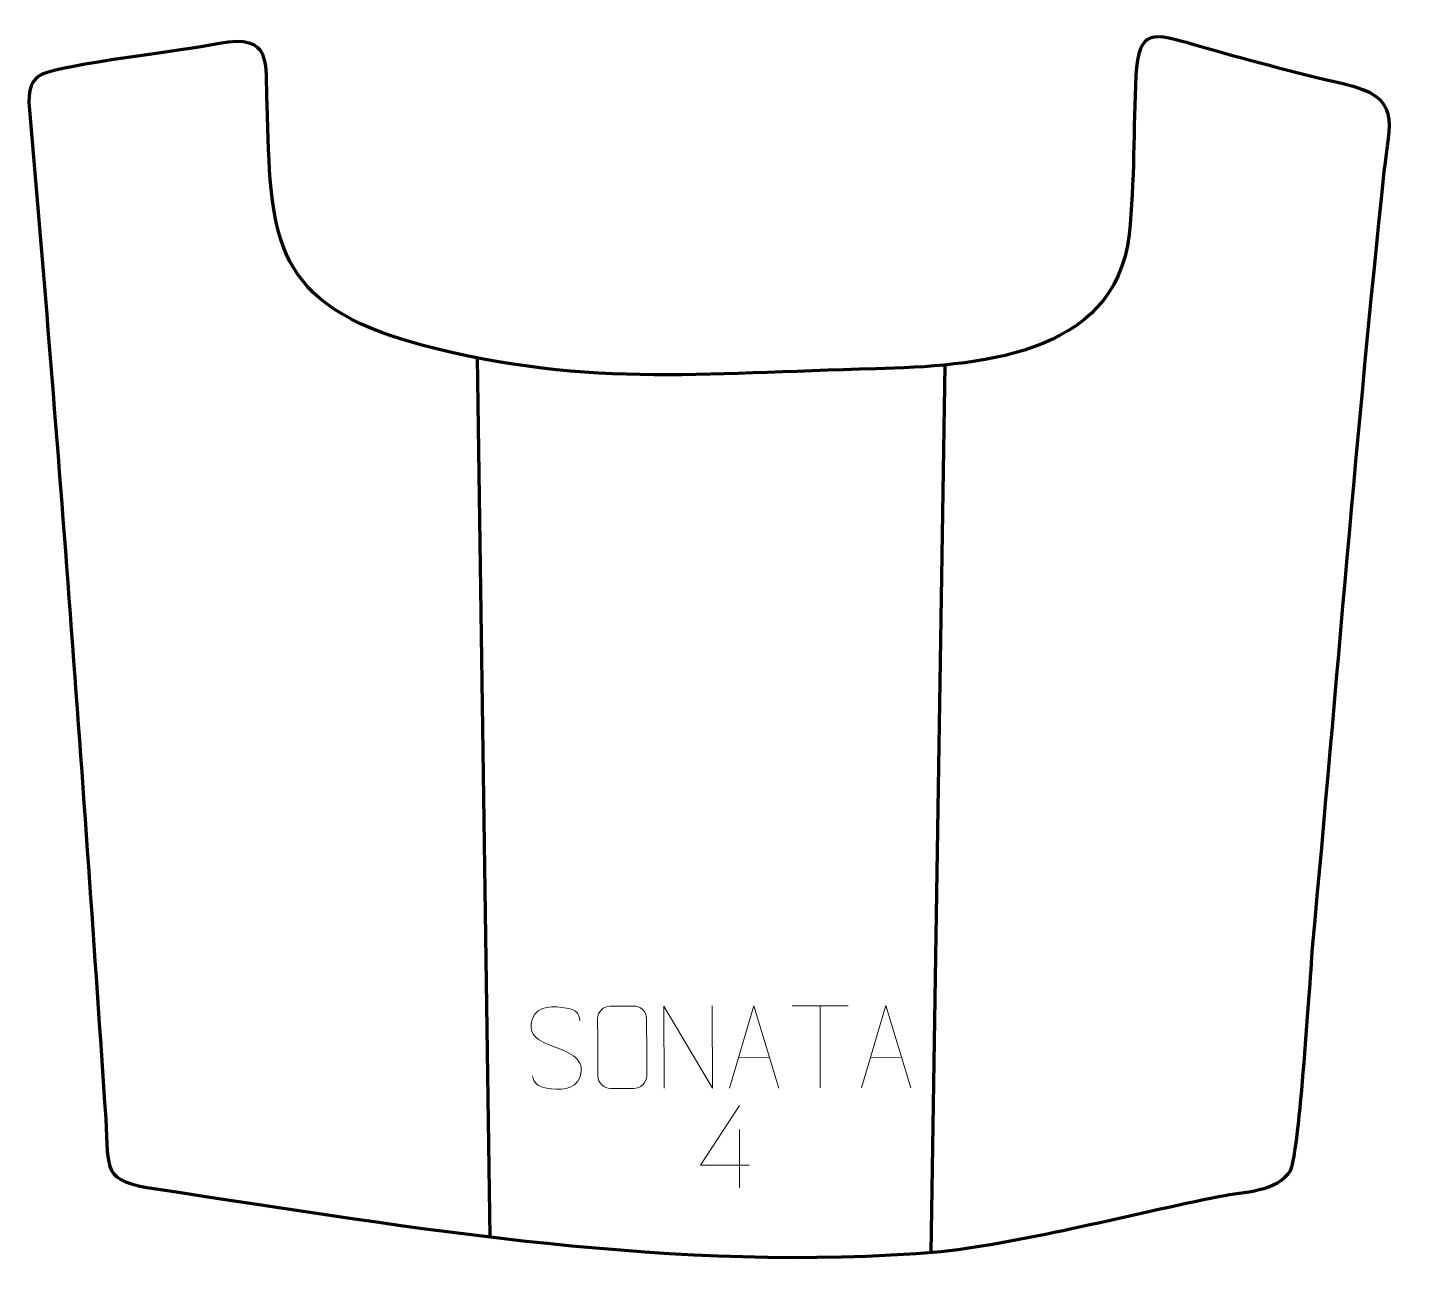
# Model space of a CAD drawing. Header units: millimetres. Extents: x -431 to -14, y 348 to 726.
import ezdxf

# ---------------------------------------------------------------- set-up
doc = ezdxf.new("R2010")
doc.units = ezdxf.units.MM
doc.header["$MEASUREMENT"] = 0
doc.layers.add('layer 2', color=7, linetype='Continuous')
doc.layers.add('layer 3', color=7, linetype='Continuous')

msp = doc.modelspace()

# ---------------------------------------------------------------- linework, layer by layer
at = {"layer": 'layer 2', "color": 142, "lineweight": 158}
for points in [[(-294.874, 625.7044), (-294.874, 625.7044), (-291.0152, 359.1354), (-291.0152, 359.1354)], [(-153.047, 623.525), (-153.047, 623.525), (-157.3216, 354.4167), (-157.3216, 354.4167)]]:
    msp.add_open_spline(points, degree=3, dxfattribs=at)
at = {"layer": 'layer 3', "color": 242, "lineweight": 158}
msp.add_open_spline([(-430.5476, 700.8533), (-431.1201, 707.3789), (-429.7014, 710.2442), (-426.6703, 711.7109), (-426.6703, 711.7109), (-420.7637, 714.5692), (-382.9885, 718.9613), (-373.0031, 721.0285), (-373.0031, 721.0285), (-356.7033, 723.861), (-359.0162, 715.5403), (-358.5065, 702.4049), (-358.5065, 702.4049), (-357.2978, 664.1839), (-358.0266, 643.5586), (-316.476, 630.9213), (-316.476, 630.9213), (-263.926, 616.0182), (-226.9875, 621.1952), (-174.0129, 622.3472), (-174.0129, 622.3472), (-144.3349, 623.2795), (-101.5431, 625.5881), (-97.1953, 663.1189), (-97.1953, 663.1189), (-95.5541, 679.47), (-95.9338, 695.0366), (-95.1447, 711.2655), (-95.1447, 711.2655), (-94.4343, 725.8756), (-89.7368, 724.107), (-77.2146, 720.538), (-77.2146, 720.538), (-61.7658, 716.1089), (-47.7152, 712.2926), (-32.0167, 708.6846), (-32.0167, 708.6846), (-14.3569, 704.626), (-18.2215, 697.4238), (-19.8747, 682.1828), (-19.8747, 682.1828), (-28.1348, 604.3484), (-34.3201, 525.8831), (-41.5129, 447.8854), (-41.5129, 447.8854), (-42.3831, 437.2555), (-45.5238, 385.4236), (-48.242, 379.4036), (-48.242, 379.4036), (-52.1897, 372.7303), (-62.5937, 372.844), (-69.5141, 371.4935), (-69.5141, 371.4935), (-96.8898, 366.0184), (-126.8302, 357.9478), (-154.2267, 354.6612), (-154.2267, 354.6612), (-234.9964, 348.0246), (-312.5853, 361.7061), (-392.0725, 373.6718), (-392.0725, 373.6718), (-408.8346, 376.195), (-406.3443, 378.9347), (-407.4255, 395.0739), (-407.4255, 395.0739), (-414.2419, 496.8179), (-421.6399, 599.302), (-430.5476, 700.8533)], degree=3, knots=[0, 0, 0, 0, 0.05555556, 0.05555556, 0.05555556, 0.05555556, 0.11111111, 0.11111111, 0.11111111, 0.11111111, 0.16666667, 0.16666667, 0.16666667, 0.16666667, 0.22222222, 0.22222222, 0.22222222, 0.22222222, 0.27777778, 0.27777778, 0.27777778, 0.27777778, 0.33333333, 0.33333333, 0.33333333, 0.33333333, 0.38888889, 0.38888889, 0.38888889, 0.38888889, 0.44444444, 0.44444444, 0.44444444, 0.44444444, 0.5, 0.5, 0.5, 0.5, 0.55555556, 0.55555556, 0.55555556, 0.55555556, 0.61111111, 0.61111111, 0.61111111, 0.61111111, 0.66666667, 0.66666667, 0.66666667, 0.66666667, 0.72222222, 0.72222222, 0.72222222, 0.72222222, 0.77777778, 0.77777778, 0.77777778, 0.77777778, 0.83333333, 0.83333333, 0.83333333, 0.83333333, 0.88888889, 0.88888889, 0.88888889, 0.88888889, 1, 1, 1, 1], dxfattribs=at)
at = {"layer": 'layer 3', "color": 250, "lineweight": 9}
for points, knots in [([(-270.8674, 416.5876), (-275.1189, 418.0489), (-280.0308, 419.8343), (-278.0376, 425.3589), (-278.0376, 425.3589), (-276.5428, 429.502), (-271.3284, 429.1245), (-267.7236, 428.5312), (-267.7236, 428.5312), (-264.8619, 428.0601), (-263.9947, 426.8487), (-263.6796, 424.7653)], [0, 0, 0, 0, 0.25, 0.25, 0.25, 0.25, 0.5, 0.5, 0.5, 0.5, 1, 1, 1, 1]), ([(-178.3115, 404.3086), (-178.3115, 404.3086), (-170.9939, 429.2779), (-170.9939, 429.2779), (-170.9939, 429.2779), (-170.9939, 429.2779), (-163.3706, 404.3405), (-163.3706, 404.3405)], [0, 0, 0, 0, 0.33333333, 0.33333333, 0.33333333, 0.33333333, 1, 1, 1, 1]), ([(-254.4138, 429.0993), (-252.0881, 429.1042), (-249.762, 429.1092), (-247.4359, 429.1142), (-247.4359, 429.1142), (-245.4894, 429.1539), (-243.4947, 427.6666), (-243.4629, 425.229), (-243.4629, 425.229), (-243.451, 419.4821), (-243.4387, 413.7348), (-243.4261, 407.9872), (-243.4261, 407.9872), (-243.5608, 405.6635), (-245.2349, 404.1803), (-247.3826, 404.1649), (-247.3826, 404.1649), (-249.7145, 404.1603), (-252.0463, 404.1553), (-254.3778, 404.15), (-254.3778, 404.15), (-256.3026, 404.0405), (-258.2788, 405.9208), (-258.2719, 407.9381), (-258.2719, 407.9381), (-258.2838, 413.7081), (-258.2962, 419.4778), (-258.3089, 425.2471), (-258.3089, 425.2471), (-258.3092, 427.3852), (-256.5662, 429.1082), (-254.4138, 429.0993)], [0, 0, 0, 0, 0.11111111, 0.11111111, 0.11111111, 0.11111111, 0.22222222, 0.22222222, 0.22222222, 0.22222222, 0.33333333, 0.33333333, 0.33333333, 0.33333333, 0.44444444, 0.44444444, 0.44444444, 0.44444444, 0.55555556, 0.55555556, 0.55555556, 0.55555556, 0.66666667, 0.66666667, 0.66666667, 0.66666667, 0.77777778, 0.77777778, 0.77777778, 0.77777778, 1, 1, 1, 1]), ([(-238.1682, 404.1807), (-238.1682, 404.1807), (-238.2216, 429.1342), (-238.2216, 429.1342), (-238.2216, 429.1342), (-238.2216, 429.1342), (-223.5135, 404.212), (-223.5135, 404.212), (-223.5135, 404.212), (-223.5135, 404.212), (-223.5668, 429.1655), (-223.5668, 429.1655)], [0, 0, 0, 0, 0.25, 0.25, 0.25, 0.25, 0.5, 0.5, 0.5, 0.5, 1, 1, 1, 1]), ([(-218.3114, 404.2231), (-218.3114, 404.2231), (-210.9938, 429.1924), (-210.9938, 429.1924), (-210.9938, 429.1924), (-210.9938, 429.1924), (-203.3705, 404.255), (-203.3705, 404.255)], [0, 0, 0, 0, 0.33333333, 0.33333333, 0.33333333, 0.33333333, 1, 1, 1, 1]), ([(-270.8674, 416.5875), (-266.8454, 414.9494), (-261.8118, 413.0719), (-263.6344, 407.7077), (-263.6344, 407.7077), (-265.0851, 403.4382), (-269.9964, 403.6844), (-273.7237, 404.2311), (-273.7237, 404.2311), (-276.4746, 404.635), (-277.698, 405.8459), (-278.0805, 407.9573)], [0, 0, 0, 0, 0.25, 0.25, 0.25, 0.25, 0.5, 0.5, 0.5, 0.5, 1, 1, 1, 1]), ([(-212.3616, 380.9143), (-212.3616, 380.9143), (-227.1833, 380.8827), (-227.1833, 380.8827), (-227.1833, 380.8827), (-227.1833, 380.8827), (-215.3443, 398.9785), (-215.3443, 398.9785)], [0, 0, 0, 0, 0.33333333, 0.33333333, 0.33333333, 0.33333333, 1, 1, 1, 1])]:
    msp.add_open_spline(points, degree=3, knots=knots, dxfattribs=at)
for points in [[(-199.388, 429.1936), (-199.388, 429.1936), (-182.4008, 429.2299), (-182.4008, 429.2299)], [(-190.8409, 404.2818), (-190.8409, 404.2818), (-190.8942, 429.2353), (-190.8942, 429.2353)], [(-215.6086, 413.4784), (-215.6086, 413.4784), (-206.1129, 413.4987), (-206.1129, 413.4987)], [(-175.6087, 413.5639), (-175.6087, 413.5639), (-166.113, 413.5841), (-166.113, 413.5841)], [(-215.3286, 391.6691), (-215.3286, 391.6691), (-215.2909, 374.0044), (-215.2909, 374.0044)]]:
    msp.add_open_spline(points, degree=3, dxfattribs=at)

doc.saveas('drawing.dxf')
